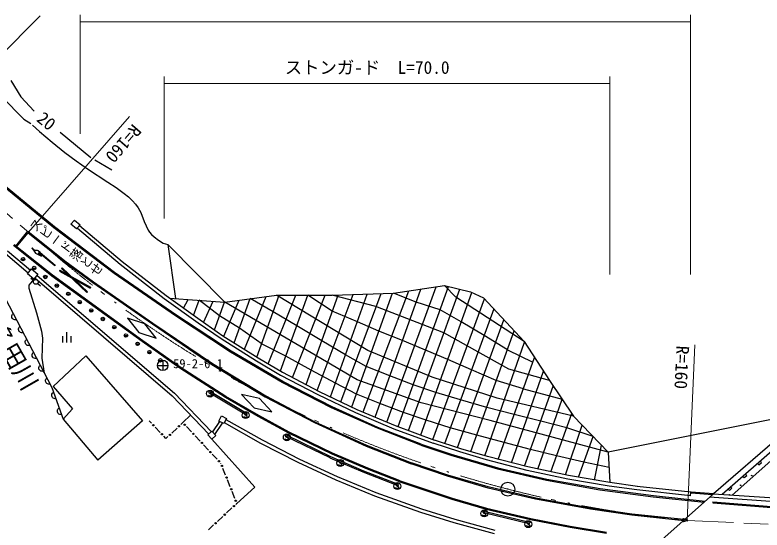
# Model space of a CAD drawing. Units: millimetres, scale not verified. Extents: x 40000 to 680000, y 20000 to 380000.
# Drawn here: x 98698 to 206319, y 267898 to 342042 of the extents above; entities that cross this region are included whole.
import ezdxf
from ezdxf.enums import TextEntityAlignment as Align

# ---------------------------------------------------------------- set-up
doc = ezdxf.new("R2010")
doc.units = ezdxf.units.MM
doc.header["$LTSCALE"] = 1000
doc.header["$PDMODE"] = 32
doc.header["$PDSIZE"] = 500
doc.linetypes.add('CHAIN', pattern=[18.5, 12, -1.5, 3.5, -1.5])
for name, color, linetype, lineweight in [('M-BGD', 7, 'Continuous', 25), ('M-BMK', 2, 'CHAIN', 13), ('M-BMK-SRVR', 3, 'Continuous', 25), ('M-STR-HTXT', 7, 'Continuous', 13), ('M-STR-STR1', 1, 'Continuous', 25), ('M-STR-STRC', 7, 'Continuous', 25)]:
    doc.layers.add(name, color=color, linetype=linetype, lineweight=lineweight)
doc.layers.add('M-OTRS', color=6, linetype='Continuous')
doc.styles.add('@ＭＳ ゴシック', font='')
doc.styles.add('ＭＳ ゴシック', font='')
doc.styles.get('@ＭＳ ゴシック').set_extended_font_data('@MS Gothic')
doc.styles.get('ＭＳ ゴシック').set_extended_font_data('MS Gothic')

# ---------------------------------------------------------------- blocks, each defined once
blk = doc.blocks.new('BUHIN2')
at = {"layer": 'M-BGD'}
for p, q in [((-443, -433), (-893, 346)), ((375, -650), (-375, 650)), ((596, 167), (146, 946))]:
    blk.add_line(p, q, dxfattribs=at)
blk = doc.blocks.new('BUHIN5')
at = {"layer": 'M-BGD'}
blk.add_lwpolyline([(-423, 267), (-327, 343), (-225, 393), (-86, 436), (40, 428), (158, 394), (289, 312), (369, 219), (430, 110), (454, -35), (452, -150), (423, -267)], dxfattribs=at)
blk = doc.blocks.new('BUHIN6')
at = {"layer": 'M-BGD'}
blk.add_lwpolyline([(-380, 326), (-274, 387), (-165, 422), (-22, 443), (101, 417), (213, 367), (331, 266), (397, 163), (441, 46), (444, -101), (426, -214), (380, -326)], dxfattribs=at)
blk = doc.blocks.new('BUHIN15')
at = {"layer": 'M-BGD'}
blk.add_lwpolyline([(81, 237), (-156, 317), (-317, -156), (-81, -237)], dxfattribs=at)
blk = doc.blocks.new('BUHIN36')
at = {"layer": 'M-BMK-SRVR'}
blk.add_circle((0, 0), 30, dxfattribs=at)

msp = doc.modelspace()

# ---------------------------------------------------------------- linework, layer by layer
at = {"layer": 'M-BGD'}
for p, q in [((98097, 332613), (99536, 330243)), ((96827, 330243), (99960, 327025)), ((99536, 330243), (101484, 328211)), ((99960, 327025), (100976, 326433)), ((101230, 326179), (102246, 325247)), ((102246, 325247), (104060, 323728)), ((105209, 325163), (109612, 321522)), ((104060, 323728), (105894, 322255)), ((105894, 322255), (107510, 321046)), ((107510, 321046), (109165, 319882)), ((110204, 321183), (112660, 319744)), ((109165, 319882), (112066, 317966)), ((104309, 311411), (96654, 317690)), ((104402, 311529), (96749, 317806)), ((112066, 317966), (113264, 317189)), ((113264, 317189), (114423, 316365)), ((114423, 316365), (115051, 315850)), ((115051, 315850), (115631, 315297)), ((115631, 315297), (116063, 314807)), ((116063, 314807), (116446, 314282)), ((116446, 314282), (116830, 313601)), ((116830, 313601), (117332, 312308)), ((106767, 311944), (107272, 312520)), ((107272, 312520), (108076, 311814)), ((117332, 312308), (117882, 311060)), ((112973, 304844), (104309, 311411)), ((113061, 304965), (104402, 311529)), ((107572, 311239), (106767, 311944)), ((108076, 311814), (107572, 311239)), ((107700, 311339), (113851, 306186)), ((108021, 311722), (114166, 306575)), ((117882, 311060), (118058, 310794)), ((98828, 308764), (100558, 310908)), ((98945, 308670), (100581, 310698)), ((100558, 310908), (105891, 306662)), ((100581, 310698), (105800, 306543)), ((118058, 310794), (118372, 310426)), ((118372, 310426), (118735, 310095)), ((118735, 310095), (119361, 309636)), ((104112, 304579), (98568, 308967)), ((119361, 309636), (120040, 309205)), ((120040, 309205), (120720, 308978)), ((120720, 308978), (128939, 300723)), ((120720, 308978), (121845, 301227)), ((97641, 308093), (100932, 305325)), ((104021, 304459), (98478, 308846)), ((94287, 306959), (104024, 288417)), ((97319, 307711), (100610, 304942)), ((99612, 306898), (100112, 306898)), ((105800, 306543), (109939, 303522)), ((105891, 306662), (110027, 303643)), ((113851, 306186), (120177, 301239)), ((114166, 306575), (120477, 301639)), ((100507, 304795), (101081, 305479)), ((101413, 304034), (100507, 304795)), ((101081, 305479), (101987, 304718)), ((101211, 305612), (101711, 305612)), ((101987, 304718), (101413, 304034)), ((117108, 295150), (104112, 304579)), ((121813, 298737), (112973, 304844)), ((121897, 298862), (113061, 304965)), ((101413, 304034), (100722, 303149)), ((101388, 303831), (100966, 304098)), ((101552, 304186), (121328, 287222)), ((101896, 304550), (121672, 287586)), ((102824, 304330), (103324, 304330)), ((117021, 295028), (104021, 304459)), ((109939, 303522), (118492, 297569)), ((110025, 303645), (118577, 297692)), ((100722, 303149), (100722, 302726)), ((100722, 302726), (101822, 299170)), ((101993, 303389), (102377, 303069)), ((104491, 303083), (104991, 303083)), ((150565, 284168), (157155, 302574)), ((152288, 283442), (159376, 302902)), ((153219, 301992), (160581, 303080)), ((153914, 282779), (161135, 302948)), ((155407, 282228), (162791, 302553)), ((160581, 303080), (164300, 302192)), ((162217, 301411), (160581, 303080)), ((106136, 301909), (106636, 301909)), ((120477, 301639), (125367, 298134)), ((128939, 300723), (136388, 301719)), ((131755, 293924), (134907, 301521)), ((133560, 292794), (136755, 301718)), ((135180, 291838), (139151, 301714)), ((136388, 301719), (144417, 301704)), ((149530, 293743), (136388, 301719)), ((136961, 290796), (140869, 301711)), ((138697, 289867), (143389, 301706)), ((140631, 288850), (145243, 301731)), ((144412, 299410), (140869, 301711)), ((142255, 287995), (147416, 301802)), ((144155, 287077), (149450, 301869)), ((144417, 301704), (153219, 301992)), ((150707, 300098), (144417, 301704)), ((145641, 286370), (151475, 301935)), ((147219, 285618), (153080, 301987)), ((148844, 284893), (155435, 302320)), ((156480, 300689), (153219, 301992)), ((157150, 281585), (164496, 302104)), ((172051, 295025), (162217, 301411)), ((164300, 302192), (166197, 301343)), ((166197, 301343), (172051, 295025)), ((107782, 300698), (108282, 300698)), ((120177, 301239), (125079, 297725)), ((120964, 301289), (128939, 300723)), ((122964, 299856), (123658, 301098)), ((124431, 298804), (125213, 300988)), ((128186, 298716), (125213, 300988)), ((125878, 297781), (127251, 300843)), ((127432, 296709), (128866, 300713)), ((128786, 295783), (130988, 300997)), ((147999, 289522), (128939, 300723)), ((130283, 294845), (132561, 301207)), ((135896, 299319), (132561, 301207)), ((159942, 299617), (156480, 300689)), ((158871, 280950), (166345, 301184)), ((109441, 299503), (109941, 299503)), ((139287, 297293), (135896, 299319)), ((148025, 297887), (144412, 299410)), ((160494, 296278), (150707, 300098)), ((162978, 297864), (159942, 299617)), ((167688, 299734), (160551, 280312)), ((101822, 299170), (102500, 296545)), ((111105, 298282), (111605, 298282)), ((129772, 293523), (121813, 298737)), ((129851, 293651), (121897, 298862)), ((125367, 298134), (128656, 295865)), ((131036, 296947), (128186, 298716)), ((162461, 279761), (169143, 298163)), ((112758, 297092), (113258, 297092)), ((118492, 297569), (127061, 291729)), ((118577, 297692), (127142, 291855)), ((125079, 297725), (128381, 295447)), ((142885, 295145), (139287, 297293)), ((151123, 296522), (148025, 297887)), ((166272, 295879), (162978, 297864)), ((102500, 296545), (102669, 295529)), ((134296, 294674), (131036, 296947)), ((154502, 295164), (151123, 296522)), ((169856, 291064), (160494, 296278)), ((164371, 279180), (170603, 296588)), ((102669, 295529), (102584, 292651)), ((114438, 295897), (114938, 295897)), ((122433, 291219), (117021, 295028)), ((122517, 291343), (117108, 295150)), ((128381, 295447), (133491, 292247)), ((128656, 295865), (133750, 292675)), ((146310, 293099), (142885, 295145)), ((161042, 292455), (154502, 295164)), ((169626, 293859), (166272, 295879)), ((166405, 278577), (172109, 294936)), ((172051, 295025), (175699, 289417)), ((116125, 294702), (116625, 294702)), ((137732, 292949), (134296, 294674)), ((169626, 293859), (173313, 292051)), ((104182, 288564), (108923, 292967)), ((108923, 292967), (117058, 283642)), ((117820, 293497), (118320, 293497)), ((137211, 289149), (129772, 293523)), ((137283, 289280), (129851, 293651)), ((141371, 290916), (137732, 292949)), ((149299, 291427), (146310, 293099)), ((158817, 289901), (149530, 293743)), ((102584, 292651), (102928, 290502)), ((119395, 292323), (119895, 292323)), ((127061, 291729), (134760, 287076)), ((127142, 291855), (134834, 287206)), ((133491, 292247), (136975, 290208)), ((133750, 292675), (137218, 290645)), ((164464, 290961), (161042, 292455)), ((168309, 278074), (173552, 292718)), ((129007, 286976), (122433, 291219)), ((129088, 287102), (122517, 291343)), ((137218, 290645), (142530, 287851)), ((144850, 289021), (141371, 290916)), ((152694, 290116), (149299, 291427)), ((168032, 289408), (164464, 290961)), ((175699, 289417), (169856, 291064)), ((170214, 277585), (174821, 290767)), ((136975, 290208), (142306, 287403)), ((157194, 286222), (147999, 289522)), ((156073, 288811), (152694, 290116)), ((168140, 286887), (158817, 289901)), ((104182, 288564), (106966, 285369)), ((144319, 285510), (137211, 289149)), ((144384, 285645), (137283, 289280)), ((147883, 287472), (144850, 289021)), ((159333, 287682), (156073, 288811)), ((171941, 288218), (168032, 289408)), ((172119, 277096), (176243, 288616)), ((175699, 289417), (179179, 284291)), ((104024, 288417), (105632, 283845)), ((121672, 287586), (126989, 282050)), ((126616, 287805), (126614, 287747)), ((126614, 287747), (126616, 287710)), ((126649, 287860), (126616, 287805)), ((126616, 287710), (126636, 287660)), ((126636, 287660), (126671, 287632)), ((126704, 287897), (126649, 287860)), ((126671, 287632), (126944, 287475)), ((126769, 287915), (126704, 287897)), ((126846, 287915), (126769, 287915)), ((132052, 284437), (126786, 287604)), ((126889, 287775), (126809, 287535)), ((126899, 287905), (126846, 287915)), ((132155, 284608), (126889, 287775)), ((126936, 287887), (126899, 287905)), ((126964, 287857), (126936, 287887)), ((126944, 287475), (126974, 287430)), ((126974, 287430), (126994, 287367)), ((126994, 287367), (126989, 287307)), ((142306, 287403), (147752, 284811)), ((142530, 287851), (147957, 285267)), ((151268, 286132), (147883, 287472)), ((162881, 286653), (159333, 287682)), ((171941, 288218), (177529, 286722)), ((121328, 287222), (126628, 281704)), ((126606, 287260), (126571, 287317)), ((126646, 287222), (126606, 287260)), ((126694, 287200), (126646, 287222)), ((126744, 287192), (126694, 287200)), ((126859, 287192), (126744, 287192)), ((126936, 287215), (126859, 287192)), ((126971, 287260), (126936, 287215)), ((126989, 287307), (126971, 287260)), ((133747, 284233), (129013, 286972)), ((133822, 284363), (129088, 287102)), ((134760, 287076), (141841, 283363)), ((134834, 287206), (141907, 283498)), ((166655, 285560), (162881, 286653)), ((179179, 284291), (168140, 286887)), ((174039, 276667), (177529, 286722)), ((106966, 285369), (105632, 283845)), ((150902, 282544), (144319, 285510)), ((150960, 282682), (144384, 285645)), ((147957, 285267), (153478, 282940)), ((154647, 284826), (151268, 286132)), ((167141, 283668), (157194, 286222)), ((170620, 284529), (166655, 285560)), ((123996, 284439), (122882, 283366)), ((128064, 283593), (128444, 284314)), ((128444, 284314), (129151, 283941)), ((131719, 284172), (131684, 284229)), ((131759, 284134), (131719, 284172)), ((131729, 284717), (131727, 284659)), ((131727, 284659), (131729, 284622)), ((131762, 284772), (131729, 284717)), ((131729, 284622), (131749, 284572)), ((131749, 284572), (131784, 284544)), ((131807, 284112), (131759, 284134)), ((131817, 284809), (131762, 284772)), ((131784, 284544), (132057, 284387)), ((131882, 284827), (131817, 284809)), ((131959, 284827), (131882, 284827)), ((132012, 284817), (131959, 284827)), ((132049, 284127), (131972, 284104)), ((132049, 284799), (132012, 284817)), ((132077, 284769), (132049, 284799)), ((132084, 284172), (132049, 284127)), ((132155, 284608), (132052, 284437)), ((132057, 284387), (132087, 284342)), ((132102, 284219), (132084, 284172)), ((132087, 284342), (132107, 284279)), ((132107, 284279), (132102, 284219)), ((138133, 281863), (133751, 284231)), ((138205, 281995), (133822, 284363)), ((147752, 284811), (153294, 282475)), ((157912, 283713), (154647, 284826)), ((174436, 283569), (170620, 284529)), ((175904, 276271), (178915, 284680)), ((179179, 284291), (184164, 279104)), ((105632, 283845), (110626, 277978)), ((117058, 283642), (110626, 277978)), ((118375, 283264), (118054, 283602)), ((122882, 283366), (122598, 283097)), ((122908, 283339), (122882, 283366)), ((128175, 283534), (127165, 282030)), ((127512, 281650), (128620, 283300)), ((128770, 283220), (128064, 283593)), ((129151, 283941), (128770, 283220)), ((128840, 283381), (134090, 280421)), ((129086, 283816), (134327, 280861)), ((131857, 284104), (131807, 284112)), ((131972, 284104), (131857, 284104)), ((141841, 283363), (149292, 279980)), ((141907, 283498), (149350, 280119)), ((161399, 282618), (157912, 283713)), ((184164, 279104), (167141, 283668)), ((178180, 282628), (174436, 283569)), ((209095, 284099), (184164, 279104)), ((119615, 281958), (118896, 282715)), ((122049, 282577), (121290, 281860)), ((124137, 282024), (123424, 282786)), ((126503, 281590), (127083, 282120)), ((127083, 282120), (127633, 281518)), ((144446, 278954), (138205, 281995)), ((157180, 280119), (150902, 282544)), ((157234, 280259), (150960, 282682)), ((153294, 282475), (158960, 280384)), ((153478, 282940), (159133, 280854)), ((165223, 281561), (161399, 282618)), ((178019, 275822), (180426, 282993)), ((181979, 281378), (178180, 282628)), ((210270, 282563), (199320, 273092)), ((211119, 282238), (200576, 273012)), ((120457, 281071), (120135, 281410)), ((120741, 281340), (120457, 281071)), ((125367, 280709), (124654, 281472)), ((127053, 280989), (126503, 281590)), ((127049, 280993), (133272, 274080)), ((127633, 281518), (127053, 280989)), ((137658, 280952), (137623, 281010)), ((137698, 280915), (137658, 280952)), ((137668, 281497), (137665, 281440)), ((137665, 281440), (137668, 281402)), ((137700, 281552), (137668, 281497)), ((137668, 281402), (137688, 281352)), ((137688, 281352), (137723, 281325)), ((137745, 280892), (137698, 280915)), ((137755, 281590), (137700, 281552)), ((137723, 281325), (137995, 281167)), ((137795, 280885), (137745, 280892)), ((137820, 281607), (137755, 281590)), ((144104, 278272), (137810, 281313)), ((137898, 281607), (137820, 281607)), ((137897, 281493), (137860, 281227)), ((144191, 278452), (137897, 281493)), ((137950, 281597), (137898, 281607)), ((137988, 280907), (137910, 280885)), ((137988, 281580), (137950, 281597)), ((138015, 281550), (137988, 281580)), ((138023, 280952), (137988, 280907)), ((137995, 281167), (138025, 281122)), ((138040, 281000), (138023, 280952)), ((138025, 281122), (138045, 281060)), ((138045, 281060), (138040, 281000)), ((144380, 278819), (138139, 281860)), ((169172, 280483), (165223, 281561)), ((179870, 275488), (181979, 281378)), ((211635, 281475), (202011, 272920)), ((126596, 279395), (125883, 280157)), ((134090, 280421), (139457, 277664)), ((134327, 280861), (139676, 278113)), ((137910, 280885), (137795, 280885)), ((149292, 279980), (155763, 277443)), ((149350, 280119), (155817, 277583)), ((157180, 280119), (161491, 278657)), ((157228, 280261), (161536, 278800)), ((162769, 279133), (158960, 280384)), ((162918, 279610), (159116, 280859)), ((172974, 279485), (169172, 280483)), ((182200, 275091), (183174, 280135)), ((127826, 278080), (127113, 278842)), ((149466, 276671), (144388, 278816)), ((149525, 276809), (144446, 278954)), ((161536, 278800), (168240, 276871)), ((166625, 277991), (162769, 279133)), ((166758, 278473), (162918, 279610)), ((176729, 278574), (172974, 279485)), ((184164, 279104), (184383, 274718)), ((139457, 277664), (144924, 275145)), ((139676, 278113), (145124, 275603)), ((148862, 276212), (144112, 278268)), ((148942, 276396), (144191, 278452)), ((145366, 277817), (145364, 277759)), ((145364, 277759), (145366, 277722)), ((145399, 277872), (145366, 277817)), ((145366, 277722), (145386, 277672)), ((145386, 277672), (145421, 277644)), ((145454, 277909), (145399, 277872)), ((145519, 277927), (145454, 277909)), ((145596, 277927), (145519, 277927)), ((145649, 277917), (145596, 277927)), ((145686, 277899), (145649, 277917)), ((145714, 277869), (145686, 277899)), ((161491, 278657), (168203, 276726)), ((172485, 276486), (166625, 277991)), ((172599, 276973), (166758, 278473)), ((180649, 277663), (176729, 278574)), ((184274, 276911), (180649, 277663)), ((128368, 277500), (128342, 277528)), ((128377, 277477), (128368, 277500)), ((129042, 275804), (128656, 276774)), ((145356, 277272), (145321, 277329)), ((145396, 277234), (145356, 277272)), ((145444, 277212), (145396, 277234)), ((145421, 277644), (145694, 277487)), ((145494, 277204), (145444, 277212)), ((145609, 277204), (145494, 277204)), ((145686, 277227), (145609, 277204)), ((145721, 277272), (145686, 277227)), ((145694, 277487), (145724, 277442)), ((145739, 277319), (145721, 277272)), ((145724, 277442), (145744, 277379)), ((145744, 277379), (145739, 277319)), ((154129, 274835), (149470, 276670)), ((154184, 274975), (149525, 276809)), ((161006, 275660), (155763, 277443)), ((161051, 275803), (155811, 277585)), ((168203, 276726), (175285, 275070)), ((168240, 276871), (175316, 275217)), ((178447, 275731), (172599, 276973)), ((145124, 275603), (150683, 273306)), ((153880, 274277), (148870, 276209)), ((153952, 274464), (148942, 276396)), ((166844, 273949), (161006, 275660)), ((166882, 274094), (161051, 275803)), ((178353, 275240), (172485, 276486)), ((184383, 274718), (178447, 275731)), ((129707, 274131), (129321, 275102)), ((144924, 275145), (150503, 272839)), ((153595, 274500), (153593, 274443)), ((153593, 274443), (153595, 274405)), ((153628, 274555), (153595, 274500)), ((153683, 274593), (153628, 274555)), ((153748, 274610), (153683, 274593)), ((153825, 274610), (153748, 274610)), ((153952, 274464), (153788, 274230)), ((153878, 274600), (153825, 274610)), ((153915, 274583), (153878, 274600)), ((153943, 274553), (153915, 274583)), ((154136, 274833), (161626, 272330)), ((154184, 274975), (161674, 272472)), ((175285, 275070), (182962, 273708)), ((175316, 275217), (182985, 273856)), ((184307, 274223), (178353, 275240)), ((188356, 274174), (184383, 274718)), ((130372, 272459), (129986, 273429)), ((133272, 274080), (130660, 271732)), ((153585, 273955), (153550, 274013)), ((153625, 273918), (153585, 273955)), ((153595, 274405), (153615, 274355)), ((153615, 274355), (153650, 274328)), ((153673, 273895), (153625, 273918)), ((153650, 274328), (153923, 274170)), ((153723, 273888), (153673, 273895)), ((153838, 273888), (153723, 273888)), ((153915, 273910), (153838, 273888)), ((153950, 273955), (153915, 273910)), ((153923, 274170), (153953, 274125)), ((153968, 274003), (153950, 273955)), ((153953, 274125), (153973, 274063)), ((153973, 274063), (153968, 274003)), ((173698, 272330), (166844, 273949)), ((173728, 272476), (166882, 274094)), ((182962, 273708), (190648, 272700)), ((182985, 273856), (190666, 272849)), ((188289, 273679), (184307, 274223)), ((196010, 272845), (188289, 273679)), ((196063, 273342), (188342, 274176)), ((150503, 272839), (157101, 270473)), ((150683, 273306), (157270, 270944)), ((161633, 272328), (166593, 270920)), ((161674, 272472), (166631, 271065)), ((181582, 270882), (173698, 272330)), ((181606, 271030), (173728, 272476)), ((190648, 272700), (197985, 271912)), ((190666, 272849), (198137, 272046)), ((196010, 272845), (196063, 273342)), ((199203, 272990), (196088, 273224)), ((199328, 273101), (196097, 273344)), ((130512, 271594), (130660, 271732)), ((130660, 271732), (130651, 271756)), ((199229, 271953), (199218, 271803)), ((199218, 271803), (210788, 270913)), ((199229, 271953), (210800, 271063)), ((129194, 270368), (129959, 271079)), ((157121, 270466), (161912, 268972)), ((157270, 270944), (162051, 269452)), ((166111, 270565), (166108, 270507)), ((166108, 270507), (166111, 270470)), ((166143, 270620), (166111, 270565)), ((166111, 270470), (166131, 270420)), ((166131, 270420), (166166, 270392)), ((166198, 270657), (166143, 270620)), ((166166, 270392), (166438, 270235)), ((166263, 270675), (166198, 270657)), ((172773, 268768), (166260, 270359)), ((166341, 270675), (166263, 270675)), ((166308, 270553), (166303, 270295)), ((172820, 268963), (166308, 270553)), ((166393, 270665), (166341, 270675)), ((166431, 270647), (166393, 270665)), ((166458, 270617), (166431, 270647)), ((166438, 270235), (166468, 270190)), ((166468, 270190), (166488, 270127)), ((166593, 270920), (172981, 269397)), ((166631, 271065), (173013, 269544)), ((187551, 270051), (181582, 270882)), ((187572, 270200), (181606, 271030)), ((195531, 269345), (187567, 270200)), ((127877, 269142), (128641, 269853)), ((162051, 269452), (167849, 267879)), ((166101, 270020), (166066, 270077)), ((166141, 269982), (166101, 270020)), ((166188, 269960), (166141, 269982)), ((166238, 269952), (166188, 269960)), ((166353, 269952), (166238, 269952)), ((166431, 269975), (166353, 269952)), ((166466, 270020), (166431, 269975)), ((166483, 270067), (166466, 270020)), ((166488, 270127), (166483, 270067)), ((172485, 269072), (172452, 269017)), ((172540, 269110), (172485, 269072)), ((172605, 269127), (172540, 269110)), ((172682, 269127), (172605, 269127)), ((172735, 269117), (172682, 269127)), ((172772, 269100), (172735, 269117)), ((172800, 269070), (172772, 269100)), ((172981, 269397), (178653, 268323)), ((173013, 269544), (178679, 268471)), ((195515, 269196), (187551, 270051)), ((195531, 269345), (195515, 269196)), ((126559, 267916), (127323, 268627)), ((161912, 268972), (167729, 267393)), ((172442, 268472), (172407, 268530)), ((172482, 268435), (172442, 268472)), ((172452, 269017), (172450, 268960)), ((172450, 268960), (172452, 268922)), ((172452, 268922), (172472, 268872)), ((172472, 268872), (172507, 268845)), ((172530, 268412), (172482, 268435)), ((172507, 268845), (172780, 268687)), ((172580, 268405), (172530, 268412)), ((172695, 268405), (172580, 268405)), ((172772, 268427), (172695, 268405)), ((172807, 268472), (172772, 268427)), ((172820, 268963), (172773, 268768)), ((172780, 268687), (172810, 268642)), ((172825, 268520), (172807, 268472)), ((172810, 268642), (172830, 268580)), ((172830, 268580), (172825, 268520)), ((178653, 268323), (183901, 267466)), ((178679, 268471), (183922, 267615))]:
    msp.add_line(p, q, dxfattribs=at)
for centre, radius in [((99862, 306898), 250), ((101461, 305612), 250), ((103074, 304330), 250), ((101705, 303630), 350), ((104741, 303083), 250), ((106386, 301909), 250), ((108032, 300698), 250), ((109691, 299503), 250), ((111355, 298282), 250), ((113008, 297092), 250), ((114688, 295897), 250), ((116375, 294702), 250), ((118070, 293497), 250), ((119645, 292323), 250), ((126809, 287535), 500), ((131922, 284447), 500), ((118636, 282989), 100), ((123166, 283062), 100), ((122323, 282837), 100), ((119875, 281684), 100), ((121016, 281600), 100), ((124396, 281748), 100), ((137860, 281227), 500), ((125625, 280433), 100), ((126854, 279118), 100), ((128084, 277804), 100), ((145559, 277547), 500), ((128517, 277125), 100), ((129182, 275453), 100), ((204827, 275735), 50), ((153788, 274230), 500), ((129847, 273780), 100), ((203231, 274338), 50), ((130235, 271337), 100), ((130511, 272107), 100), ((128918, 270111), 100), ((166303, 270295), 500), ((172645, 268747), 500), ((127600, 268884), 100)]:
    msp.add_circle(centre, radius, dxfattribs=at)
for centre, radius, start, end in [((210955, 433547), 165000, 239.84288, 239.94534), ((201635, 272941), 50, 359.57368, 173.11012)]:
    msp.add_arc(centre, radius, start, end, dxfattribs=at)
at = {"layer": 'M-BMK'}
for p, q in [((102330, 341927), (67448, 306790)), ((85531, 323943), (100628, 310756)), ((239152, 267335), (195523, 269271))]:
    msp.add_line(p, q, dxfattribs=at)
for start, end in [(228.05925, 232.97763), (233.59244, 233.6949), (234.30969, 239.22809), (240.56015, 245.47853), (246.09334, 246.1958), (246.81059, 251.72899), (252.34378, 252.44624), (253.06105, 257.97943), (258.59422, 258.6967), (259.31149, 264.22987)]:
    msp.add_arc((210955, 433547), 165000, start, end, dxfattribs=at)
at = {"layer": 'M-BMK-SRVR'}
for p, q in [((119981, 292350), (119981, 290850)), ((119231, 291600), (120731, 291600))]:
    msp.add_line(p, q, dxfattribs=at)
for centre, radius in [((119981, 291600), 750), ((169697, 273789), 1000)]:
    msp.add_circle(centre, radius, dxfattribs=at)
at = {"layer": 'M-OTRS'}
msp.add_point((195067, 269327), dxfattribs=at)
at = {"layer": 'M-STR-HTXT'}
for p, q in [((108076, 342042), (108076, 324940)), ((196010, 304702), (196010, 342042)), ((196010, 341042), (108076, 341042)), ((120177, 333190), (120177, 312754)), ((184383, 304702), (184383, 333190)), ((184383, 332190), (120177, 332190)), ((100628, 310756), (115203, 327443)), ((195523, 269271), (196644, 294542))]:
    msp.add_line(p, q, dxfattribs=at)
at = {"layer": 'M-STR-STR1'}
for p, q in [((188803, 263785), (199328, 273101)), ((212570, 271665), (198770, 272607)), ((199320, 273092), (213058, 272214))]:
    msp.add_line(p, q, dxfattribs=at)
at = {"layer": 'M-STR-STRC'}
for p, q in [((101108, 308536), (101658, 307745)), ((101108, 308536), (101594, 308129)), ((102340, 307835), (102048, 308079)), ((102340, 307835), (104510, 306016)), ((101658, 307745), (102533, 307342)), ((102533, 307342), (102048, 307749)), ((104429, 305919), (102259, 307738)), ((104510, 306016), (104429, 305919)), ((104510, 306016), (104429, 305919)), ((105183, 305285), (105111, 305154)), ((105111, 305154), (109522, 302723)), ((105183, 305285), (109595, 302854)), ((105524, 305639), (105421, 305530)), ((109046, 302083), (105421, 305530)), ((109149, 302192), (105524, 305639)), ((109595, 302854), (109522, 302723)), ((109149, 302192), (109046, 302083)), ((117392, 297560), (114926, 298387)), ((114926, 298387), (116536, 296339)), ((119024, 295501), (117392, 297560)), ((116536, 296339), (119024, 295501)), ((133918, 286811), (131345, 287398)), ((131345, 287398), (133172, 285509)), ((135707, 284937), (133918, 286811)), ((133172, 285509), (135707, 284937))]:
    msp.add_line(p, q, dxfattribs=at)
for centre, radius, start, end in [((101732, 307295), 845, 68.03516, 99.41324), ((102131, 307335), 423, 72.42651, 101.38153)]:
    msp.add_arc(centre, radius, start, end, dxfattribs=at)

# ---------------------------------------------------------------- block references
at = {"rotation": 149.99986}
for name, p in [('BUHIN5', (98668, 298615)), ('BUHIN5', (99642, 296761)), ('BUHIN2', (106143, 295637)), ('BUHIN5', (100616, 294906)), ('BUHIN5', (101589, 293052)), ('BUHIN5', (102563, 291198)), ('BUHIN5', (103537, 289344)), ('BUHIN6', (104426, 287274)), ('BUHIN6', (105230, 284988)), ('BUHIN15', (205870, 277644)), ('BUHIN15', (203752, 275791)), ('BUHIN36', (169697, 273789)), ('BUHIN15', (201635, 273938))]:
    msp.add_blockref(name, p, dxfattribs=at)

# ---------------------------------------------------------------- texts
at = {"layer": 'M-BGD'}
for s, height, rotation, style, p in [('20', 1833, 320.6, 'ＭＳ ゴシック', (101342, 326425)), ('スピード落とせ', 1320, 323.8, '@ＭＳ ゴシック', (100352, 311480)), ('多田川', 2566, 299.644, 'ＭＳ ゴシック', (94106, 296483))]:
    msp.add_text(s, height=height, rotation=rotation, dxfattribs=dict(at, style=style)).set_placement(p, align=Align.BOTTOM_LEFT)
at = {"layer": 'M-BGD', "style": 'ＭＳ ゴシック'}
msp.add_text('59-2-0-1', height=1320, dxfattribs=at).set_placement((121481, 290800), align=Align.BOTTOM_LEFT)
at = {"layer": 'M-STR-HTXT', "style": 'ＭＳ ゴシック'}
msp.add_text('ストンガ-ド\u3000L=70.0', height=1833, dxfattribs=at).set_placement((137573, 333015), align=Align.BOTTOM_LEFT)
for rotation, p in [(229.1, (115261, 326840)), (267.2, (193453, 294495))]:
    msp.add_text('R=160', height=1833, rotation=rotation, dxfattribs=at).set_placement(p, align=Align.BOTTOM_LEFT)

doc.saveas('drawing.dxf')
